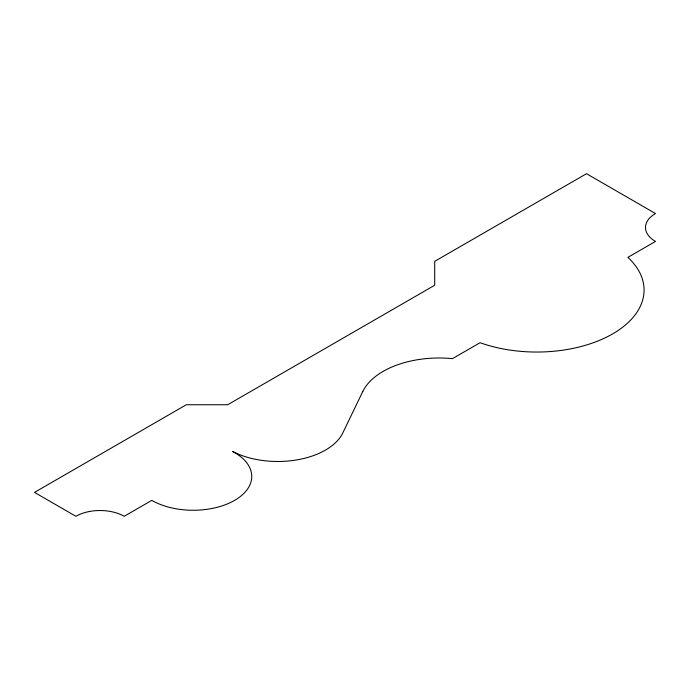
<?xml version="1.0" encoding="UTF-8"?>
<svg xmlns="http://www.w3.org/2000/svg" width="690" height="690" viewBox="0 0 690 690"><rect width="100%" height="100%" fill="white"/><g stroke="black" fill="none" stroke-linecap="round" stroke-linejoin="round"><path stroke-width="1.03" d="M362.793 391.48L342.792 432.966A67.482 38.959 0 0 1 232.496 451.407A58.547 33.801 0 0 1 235.618 499.767A58.547 33.801 0 0 1 151.8 500.362L124.2 516.301A34.155 19.717 0 0 0 75.9 516.301L34.5 492.393L186.3 404.754L227.7 404.754L434.7 285.246L434.7 261.346L586.5 173.699L655.5 213.538A34.155 19.717 0 0 0 655.5 241.422L627.9 257.361A107.338 61.971 0 0 1 612.634 333.891A107.338 61.971 0 0 1 480.076 342.706L452.476 358.645A79.255 45.756 0 0 0 362.793 391.48"/></g></svg>
